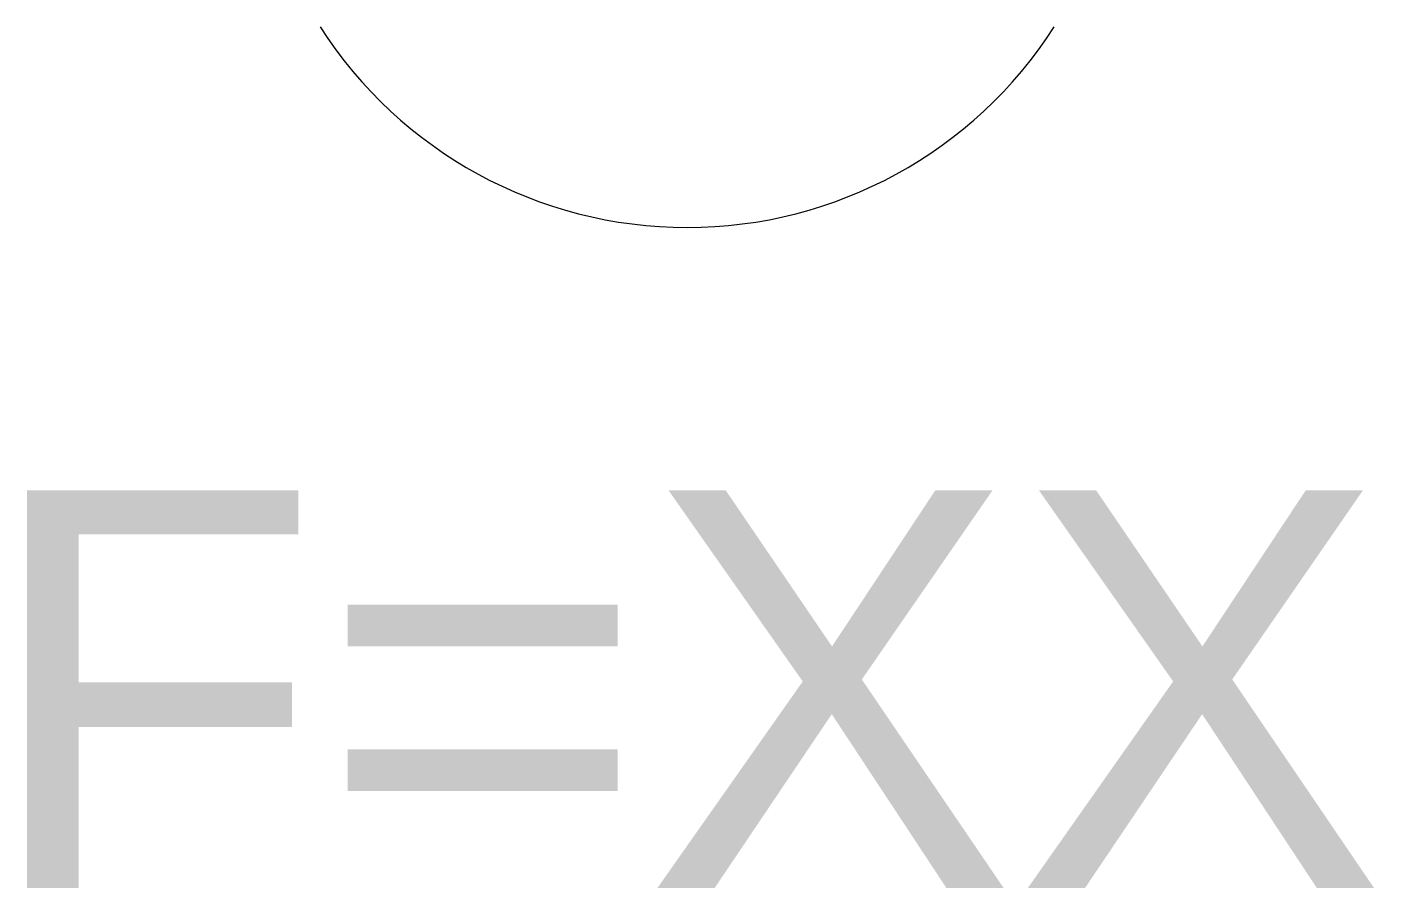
# Model space of a CAD drawing. Header units: metres. Extents: x -2.08 to 2.16, y 0.01 to 2.71.
import ezdxf
from ezdxf.enums import TextEntityAlignment as Align

# ---------------------------------------------------------------- set-up
doc = ezdxf.new("R2010")
doc.units = ezdxf.units.M
doc.styles.add('arial', font='ARIAL.TTF')

msp = doc.modelspace()

# ---------------------------------------------------------------- linework, layer by layer
msp.add_arc((0, 3.4542), 1.3724, 212.7419, 327.2581)

# ---------------------------------------------------------------- texts
at = {"style": 'arial'}
msp.add_attdef('F=XX', text='', height=1.25, dxfattribs=at).set_placement((-0.0114, 0.6307), align=Align.MIDDLE_CENTER)

doc.saveas('drawing.dxf')
